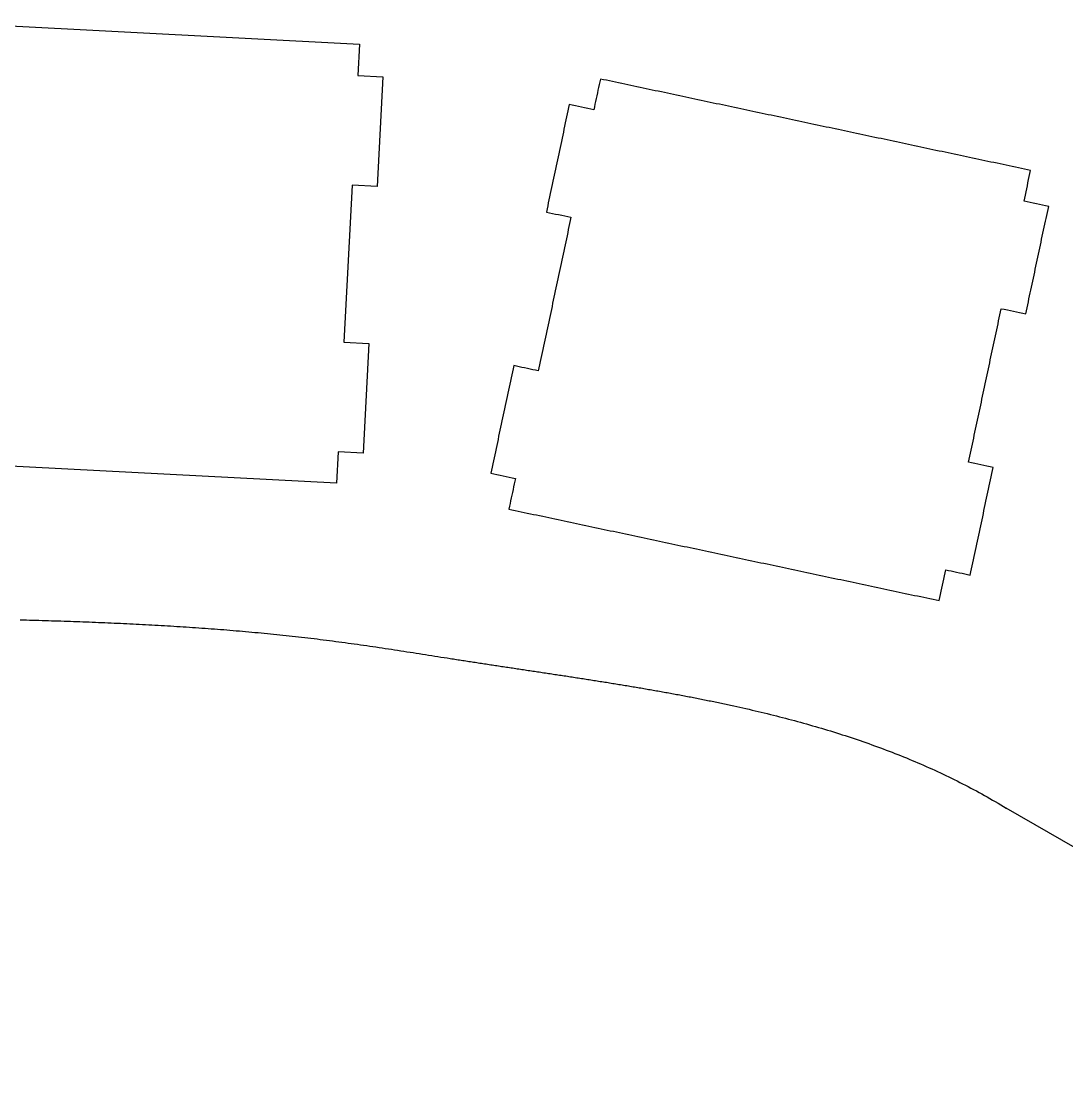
# Model space of a CAD drawing. Extents: x 0 to 145, y 2 to 120.
# Drawn here: x 77.65 to 110.94, y 2.65 to 36.14 of the extents above; entities that cross this region are included whole.
import ezdxf

# ---------------------------------------------------------------- set-up
doc = ezdxf.new("R2010")
doc.units = 0

# ---------------------------------------------------------------- blocks, each defined once
blk = doc.blocks.new('WIRE017')
at = {"layer": 'Row4', "color": 0}
for p, q in [((74.3863, 35.1402), (74.4387, 36.1388)), ((74.4387, 36.1388), (88.4195, 35.4061)), ((73.4043, 31.6868), (73.5874, 35.182)), ((73.5874, 35.182), (74.3863, 35.1402)), ((88.4195, 35.4061), (88.3671, 34.4074)), ((88.3671, 34.4074), (89.1661, 34.3656)), ((89.1661, 34.3656), (88.9829, 30.8704)), ((74.2032, 31.6449), (73.4043, 31.6868)), ((73.9415, 26.6518), (74.2032, 31.6449)), ((88.184, 30.9122), (87.9223, 25.9191)), ((88.9829, 30.8704), (88.184, 30.9122)), ((72.9594, 23.1985), (73.1426, 26.6937)), ((73.1426, 26.6937), (73.9415, 26.6518)), ((87.9223, 25.9191), (88.7212, 25.8772)), ((88.7212, 25.8772), (88.538, 22.382)), ((73.758301, 23.156601), (72.9594, 23.1985)), ((73.706001, 22.158001), (73.758301, 23.156601)), ((87.6868, 21.4253), (73.706001, 22.158001)), ((87.7391, 22.4239), (87.6868, 21.4253)), ((88.538, 22.382), (87.7391, 22.4239))]:
    blk.add_line(p, q, dxfattribs=at)
blk = doc.blocks.new('WIRE016')
at = {"layer": 'Row4', "color": 0}
for points in [[(96.087, 34.293), (96.068, 34.204), (96.049, 34.115), (96.03, 34.026), (96.011, 33.937), (95.993, 33.848), (95.974, 33.759), (95.955, 33.67), (95.936, 33.581), (95.917, 33.493), (95.898, 33.404), (95.879, 33.315)], [(109.781, 31.382), (109.684, 31.403), (109.587, 31.423), (109.49, 31.444), (109.393, 31.465), (109.296, 31.485), (109.198, 31.506), (109.101, 31.527), (109.004, 31.547), (108.907, 31.568), (108.81, 31.589), (108.713, 31.609), (108.616, 31.63), (108.519, 31.65), (108.422, 31.671), (108.324, 31.692), (108.227, 31.712), (108.13, 31.733), (108.033, 31.754), (107.936, 31.774), (107.839, 31.795), (107.742, 31.816), (107.645, 31.836), (107.547, 31.857), (107.45, 31.878), (107.353, 31.898), (107.256, 31.919), (107.159, 31.939), (107.062, 31.96), (106.965, 31.981), (106.868, 32.001), (106.77, 32.022), (106.673, 32.043), (106.576, 32.063), (106.479, 32.084), (106.382, 32.105), (106.285, 32.125), (106.188, 32.146), (106.091, 32.167), (105.993, 32.187), (105.896, 32.208), (105.799, 32.229), (105.702, 32.249), (105.605, 32.27), (105.508, 32.29), (105.411, 32.311), (105.314, 32.332), (105.216, 32.352), (105.119, 32.373), (105.022, 32.394), (104.925, 32.414), (104.828, 32.435), (104.731, 32.456), (104.634, 32.476), (104.537, 32.497), (104.44, 32.518), (104.342, 32.538), (104.245, 32.559), (104.148, 32.579), (104.051, 32.6), (103.954, 32.621), (103.857, 32.641), (103.76, 32.662), (103.663, 32.683), (103.565, 32.703), (103.468, 32.724), (103.371, 32.745), (103.274, 32.765), (103.177, 32.786), (103.08, 32.807), (102.983, 32.827), (102.886, 32.848), (102.788, 32.868), (102.691, 32.889), (102.594, 32.91), (102.497, 32.93), (102.4, 32.951), (102.303, 32.972), (102.206, 32.992), (102.109, 33.013), (102.011, 33.034), (101.914, 33.054), (101.817, 33.075), (101.72, 33.096), (101.623, 33.116), (101.526, 33.137), (101.429, 33.157), (101.332, 33.178), (101.235, 33.199), (101.137, 33.219), (101.04, 33.24), (100.943, 33.261), (100.846, 33.281), (100.749, 33.302), (100.652, 33.323), (100.555, 33.343), (100.458, 33.364), (100.36, 33.385), (100.263, 33.405), (100.166, 33.426), (100.069, 33.446), (99.972, 33.467), (99.875, 33.488), (99.778, 33.508), (99.681, 33.529), (99.583, 33.55), (99.486, 33.57), (99.389, 33.591), (99.292, 33.612), (99.195, 33.632), (99.098, 33.653), (99.001, 33.674), (98.904, 33.694), (98.806, 33.715), (98.709, 33.736), (98.612, 33.756), (98.515, 33.777), (98.418, 33.797), (98.321, 33.818), (98.224, 33.839), (98.127, 33.859), (98.03, 33.88), (97.932, 33.901), (97.835, 33.921), (97.738, 33.942), (97.641, 33.963), (97.544, 33.983), (97.447, 34.004), (97.35, 34.025), (97.253, 34.045), (97.155, 34.066), (97.058, 34.086), (96.961, 34.107), (96.864, 34.128), (96.767, 34.148), (96.67, 34.169), (96.573, 34.19), (96.476, 34.21), (96.378, 34.231), (96.281, 34.252), (96.184, 34.272), (96.087, 34.293)], [(95.097, 33.481), (95.076, 33.383), (95.055, 33.285), (95.034, 33.188), (95.014, 33.09), (94.993, 32.992), (94.972, 32.894), (94.951, 32.796), (94.93, 32.699), (94.91, 32.601), (94.889, 32.503), (94.868, 32.405), (94.847, 32.307), (94.826, 32.21), (94.806, 32.112), (94.785, 32.014), (94.764, 31.916), (94.743, 31.818), (94.722, 31.72), (94.702, 31.623), (94.681, 31.525), (94.66, 31.427), (94.639, 31.329), (94.618, 31.231), (94.598, 31.134), (94.577, 31.036), (94.556, 30.938), (94.535, 30.84), (94.515, 30.742), (94.494, 30.644), (94.473, 30.547), (94.452, 30.449), (94.431, 30.351), (94.411, 30.253), (94.39, 30.155), (94.369, 30.058)], [(95.879, 33.315), (95.781, 33.336), (95.684, 33.356), (95.586, 33.377), (95.488, 33.398), (95.39, 33.419), (95.292, 33.44), (95.195, 33.46), (95.097, 33.481)], [(109.573, 30.404), (109.594, 30.502), (109.615, 30.6), (109.636, 30.697), (109.656, 30.795), (109.677, 30.893), (109.698, 30.991), (109.719, 31.089), (109.74, 31.186), (109.76, 31.284), (109.781, 31.382)], [(110.356, 30.238), (110.258, 30.258), (110.16, 30.279), (110.062, 30.3), (109.965, 30.321), (109.867, 30.342), (109.769, 30.362), (109.671, 30.383), (109.573, 30.404)], [(109.628, 26.814), (109.648, 26.909), (109.669, 27.004), (109.689, 27.099), (109.709, 27.195), (109.729, 27.29), (109.749, 27.385), (109.77, 27.48), (109.79, 27.575), (109.81, 27.67), (109.83, 27.765), (109.85, 27.86), (109.871, 27.955), (109.891, 28.05), (109.911, 28.145), (109.931, 28.241), (109.952, 28.336), (109.972, 28.431), (109.992, 28.526), (110.012, 28.621), (110.032, 28.716), (110.053, 28.811), (110.073, 28.906), (110.093, 29.001), (110.113, 29.096), (110.133, 29.192), (110.154, 29.287), (110.174, 29.382), (110.194, 29.477), (110.214, 29.572), (110.235, 29.667), (110.255, 29.762), (110.275, 29.857), (110.295, 29.952), (110.315, 30.047), (110.336, 30.143), (110.356, 30.238)], [(95.151, 29.891), (95.131, 29.793), (95.11, 29.696), (95.089, 29.598), (95.068, 29.5), (95.048, 29.402), (95.027, 29.304), (95.006, 29.207), (94.985, 29.109), (94.964, 29.011), (94.944, 28.913), (94.923, 28.815), (94.902, 28.717), (94.881, 28.62), (94.86, 28.522), (94.84, 28.424), (94.819, 28.326), (94.798, 28.228), (94.777, 28.131), (94.756, 28.033), (94.736, 27.935), (94.715, 27.837), (94.694, 27.739), (94.673, 27.641), (94.653, 27.544), (94.632, 27.446), (94.611, 27.348), (94.59, 27.25), (94.569, 27.152), (94.549, 27.055), (94.528, 26.957), (94.507, 26.859), (94.486, 26.761), (94.465, 26.663), (94.445, 26.566), (94.424, 26.468), (94.403, 26.37), (94.382, 26.272), (94.361, 26.174), (94.341, 26.076), (94.32, 25.979), (94.299, 25.881), (94.278, 25.783), (94.258, 25.685), (94.237, 25.587), (94.216, 25.49), (94.195, 25.392), (94.174, 25.294), (94.154, 25.196), (94.133, 25.098), (94.112, 25)], [(94.369, 30.058), (94.467, 30.037), (94.565, 30.016), (94.662, 29.995), (94.76, 29.974), (94.858, 29.954), (94.956, 29.933), (95.054, 29.912), (95.151, 29.891)], [(107.806, 22.09), (107.826, 22.186), (107.847, 22.281), (107.867, 22.377), (107.888, 22.473), (107.908, 22.569), (107.928, 22.665), (107.949, 22.761), (107.969, 22.857), (107.989, 22.953), (108.01, 23.049), (108.03, 23.145), (108.051, 23.24), (108.071, 23.336), (108.091, 23.432), (108.112, 23.528), (108.132, 23.624), (108.153, 23.72), (108.173, 23.816), (108.193, 23.912), (108.214, 24.008), (108.234, 24.104), (108.254, 24.199), (108.275, 24.295), (108.295, 24.391), (108.316, 24.487), (108.336, 24.583), (108.356, 24.679), (108.377, 24.775), (108.397, 24.871), (108.418, 24.967), (108.438, 25.063), (108.458, 25.158), (108.479, 25.254), (108.499, 25.35), (108.519, 25.446), (108.54, 25.542), (108.56, 25.638), (108.581, 25.734), (108.601, 25.83), (108.621, 25.926), (108.642, 26.022), (108.662, 26.117), (108.683, 26.213), (108.703, 26.309), (108.723, 26.405), (108.744, 26.501), (108.764, 26.597), (108.784, 26.693), (108.805, 26.789), (108.825, 26.885), (108.846, 26.98)], [(108.846, 26.98), (108.943, 26.96), (109.041, 26.939), (109.139, 26.918), (109.237, 26.897), (109.335, 26.877), (109.432, 26.856), (109.53, 26.835), (109.628, 26.814)], [(93.329, 25.167), (93.309, 25.069), (93.288, 24.971), (93.267, 24.873), (93.246, 24.776), (93.225, 24.678), (93.205, 24.58), (93.184, 24.482), (93.163, 24.384), (93.142, 24.286), (93.122, 24.189), (93.101, 24.091), (93.08, 23.993), (93.059, 23.895), (93.038, 23.797), (93.018, 23.7), (92.997, 23.602), (92.976, 23.504), (92.955, 23.406), (92.934, 23.308), (92.914, 23.211), (92.893, 23.113), (92.872, 23.015), (92.851, 22.917), (92.83, 22.819), (92.81, 22.721), (92.789, 22.624), (92.768, 22.526), (92.747, 22.428), (92.727, 22.33), (92.706, 22.232), (92.685, 22.135), (92.664, 22.037), (92.643, 21.939), (92.623, 21.841), (92.602, 21.743)], [(94.112, 25), (94.025, 25.019), (93.938, 25.037), (93.851, 25.056), (93.764, 25.074), (93.677, 25.093), (93.59, 25.111), (93.503, 25.13), (93.416, 25.148), (93.329, 25.167)], [(108.588, 21.923), (108.491, 21.944), (108.393, 21.965), (108.295, 21.986), (108.197, 22.007), (108.099, 22.027), (108.002, 22.048), (107.904, 22.069), (107.806, 22.09)], [(107.861, 18.5), (107.882, 18.598), (107.902, 18.696), (107.923, 18.793), (107.944, 18.891), (107.965, 18.989), (107.986, 19.087), (108.006, 19.185), (108.027, 19.282), (108.048, 19.38), (108.069, 19.478), (108.09, 19.576), (108.11, 19.674), (108.131, 19.771), (108.152, 19.869), (108.173, 19.967), (108.194, 20.065), (108.214, 20.163), (108.235, 20.261), (108.256, 20.358), (108.277, 20.456), (108.297, 20.554), (108.318, 20.652), (108.339, 20.75), (108.36, 20.847), (108.381, 20.945), (108.401, 21.043), (108.422, 21.141), (108.443, 21.239), (108.464, 21.337), (108.485, 21.434), (108.505, 21.532), (108.526, 21.63), (108.547, 21.728), (108.568, 21.826), (108.588, 21.923)], [(92.602, 21.743), (92.7, 21.723), (92.797, 21.702), (92.895, 21.681), (92.993, 21.66), (93.091, 21.639), (93.189, 21.619), (93.286, 21.598), (93.384, 21.577)], [(93.384, 21.577), (93.365, 21.488), (93.347, 21.399), (93.328, 21.31), (93.309, 21.221), (93.29, 21.132), (93.271, 21.043), (93.252, 20.955), (93.233, 20.866), (93.214, 20.777), (93.195, 20.688), (93.176, 20.599)], [(93.176, 20.599), (93.274, 20.578), (93.372, 20.557), (93.47, 20.536), (93.568, 20.516), (93.665, 20.495), (93.763, 20.474), (93.861, 20.453), (93.959, 20.432), (94.057, 20.412), (94.155, 20.391), (94.252, 20.37), (94.35, 20.349), (94.448, 20.329), (94.546, 20.308), (94.644, 20.287), (94.741, 20.266), (94.839, 20.245), (94.937, 20.225), (95.035, 20.204), (95.133, 20.183), (95.231, 20.162), (95.328, 20.141), (95.426, 20.121), (95.524, 20.1), (95.622, 20.079), (95.72, 20.058), (95.817, 20.037), (95.915, 20.017), (96.013, 19.996), (96.111, 19.975), (96.209, 19.954), (96.306, 19.933), (96.404, 19.913), (96.502, 19.892), (96.6, 19.871), (96.698, 19.85), (96.796, 19.83), (96.893, 19.809), (96.991, 19.788), (97.089, 19.767), (97.187, 19.746), (97.285, 19.726), (97.382, 19.705), (97.48, 19.684), (97.578, 19.663), (97.676, 19.642), (97.774, 19.622), (97.871, 19.601), (97.969, 19.58), (98.067, 19.559), (98.165, 19.538), (98.263, 19.518), (98.361, 19.497), (98.458, 19.476), (98.556, 19.455), (98.654, 19.435), (98.752, 19.414), (98.85, 19.393), (98.947, 19.372), (99.045, 19.351), (99.143, 19.331), (99.241, 19.31), (99.339, 19.289), (99.437, 19.268), (99.534, 19.247), (99.632, 19.227), (99.73, 19.206), (99.828, 19.185), (99.926, 19.164), (100.023, 19.143), (100.121, 19.123), (100.219, 19.102), (100.317, 19.081), (100.415, 19.06), (100.512, 19.039), (100.61, 19.019), (100.708, 18.998), (100.806, 18.977), (100.904, 18.956), (101.002, 18.936), (101.099, 18.915), (101.197, 18.894), (101.295, 18.873), (101.393, 18.852), (101.491, 18.832), (101.588, 18.811), (101.686, 18.79), (101.784, 18.769), (101.882, 18.748), (101.98, 18.728), (102.078, 18.707), (102.175, 18.686), (102.273, 18.665), (102.371, 18.644), (102.469, 18.624), (102.567, 18.603), (102.664, 18.582), (102.762, 18.561), (102.86, 18.541), (102.958, 18.52), (103.056, 18.499), (103.153, 18.478), (103.251, 18.457), (103.349, 18.437), (103.447, 18.416), (103.545, 18.395), (103.643, 18.374), (103.74, 18.353), (103.838, 18.333), (103.936, 18.312), (104.034, 18.291), (104.132, 18.27), (104.229, 18.249), (104.327, 18.229), (104.425, 18.208), (104.523, 18.187), (104.621, 18.166), (104.718, 18.145), (104.816, 18.125), (104.914, 18.104), (105.012, 18.083), (105.11, 18.062), (105.208, 18.042), (105.305, 18.021), (105.403, 18), (105.501, 17.979), (105.599, 17.958), (105.697, 17.938), (105.794, 17.917), (105.892, 17.896), (105.99, 17.875), (106.088, 17.854), (106.186, 17.834), (106.284, 17.813), (106.381, 17.792), (106.479, 17.771), (106.577, 17.75), (106.675, 17.73), (106.773, 17.709), (106.87, 17.688)], [(106.87, 17.688), (106.891, 17.786), (106.912, 17.884), (106.933, 17.982), (106.954, 18.079), (106.974, 18.177), (106.995, 18.275), (107.016, 18.373), (107.037, 18.471), (107.058, 18.568), (107.078, 18.666)], [(107.078, 18.666), (107.165, 18.648), (107.252, 18.629), (107.339, 18.611), (107.426, 18.592), (107.513, 18.574), (107.6, 18.555), (107.687, 18.537), (107.774, 18.518), (107.861, 18.5)]]:
    blk.add_lwpolyline(points, dxfattribs=at)
blk = doc.blocks.new('LINE046')
at = {"layer": 'StraigtLineTop', "color": 0}
blk.add_line((123.602325, 2.647178), (108.998799, 11.08281), dxfattribs=at)
blk = doc.blocks.new('WIRE001')
at = {"layer": 'CurvedLineTop', "color": 0}
for points in [[(77.621497, 17.07476), (77.721372, 17.072163)], [(77.721372, 17.072163), (77.821247, 17.069521)], [(77.821247, 17.069521), (77.92112, 17.066834)], [(77.92112, 17.066834), (78.020991, 17.064099)], [(78.020991, 17.064099), (78.120861, 17.061315)], [(78.120861, 17.061315), (78.220729, 17.058482)], [(78.220729, 17.058482), (78.320595, 17.055598)], [(78.320595, 17.055598), (78.420458, 17.052662)], [(78.420458, 17.052662), (78.520319, 17.049672)], [(78.520319, 17.049672), (78.620177, 17.046629)], [(78.620177, 17.046629), (78.720032, 17.043529)], [(78.720032, 17.043529), (78.819883, 17.040373)], [(78.819883, 17.040373), (78.919731, 17.037159)], [(78.919731, 17.037159), (79.019575, 17.033886)], [(79.019575, 17.033886), (79.119416, 17.030553)], [(79.119416, 17.030553), (79.219251, 17.027158)], [(79.219251, 17.027158), (79.319083, 17.023701)], [(79.319083, 17.023701), (79.41891, 17.02018)], [(79.41891, 17.02018), (79.518731, 17.016594)], [(79.518731, 17.016594), (79.618548, 17.012942)], [(79.618548, 17.012942), (79.718359, 17.009222)], [(79.718359, 17.009222), (79.818164, 17.005434)], [(79.818164, 17.005434), (79.917964, 17.001576)], [(79.917964, 17.001576), (80.017757, 16.997648)], [(80.017757, 16.997648), (80.117544, 16.993647)], [(80.117544, 16.993647), (80.217325, 16.989573)], [(80.217325, 16.989573), (80.317099, 16.985425)], [(80.317099, 16.985425), (80.416865, 16.981201)], [(80.416865, 16.981201), (80.516625, 16.976901)], [(80.516625, 16.976901), (80.616377, 16.972522)], [(80.616377, 16.972522), (80.716121, 16.968065)], [(80.716121, 16.968065), (80.815857, 16.963527)], [(80.815857, 16.963527), (80.915585, 16.958908)], [(80.915585, 16.958908), (81.015304, 16.954206)], [(81.015304, 16.954206), (81.115015, 16.94942)], [(81.115015, 16.94942), (81.214717, 16.94455)], [(81.214717, 16.94455), (81.31441, 16.939593)], [(81.31441, 16.939593), (81.414093, 16.934549)], [(81.414093, 16.934549), (81.513767, 16.929417)], [(81.513767, 16.929417), (81.613431, 16.924194)], [(81.613431, 16.924194), (81.713085, 16.918881)], [(81.713085, 16.918881), (81.812728, 16.913476)], [(81.812728, 16.913476), (81.912361, 16.907978)], [(81.912361, 16.907978), (82.011983, 16.902385)], [(82.011983, 16.902385), (82.111595, 16.896697)], [(82.111595, 16.896697), (82.211195, 16.890912)], [(82.211195, 16.890912), (82.310783, 16.885029)], [(82.310783, 16.885029), (82.41036, 16.879047)], [(82.41036, 16.879047), (82.509925, 16.872965)], [(82.509925, 16.872965), (82.609477, 16.866782)], [(82.609477, 16.866782), (82.709018, 16.860495)], [(82.709018, 16.860495), (82.808546, 16.854105)], [(82.808546, 16.854105), (82.90806, 16.84761)], [(82.90806, 16.84761), (83.007562, 16.841009)], [(83.007562, 16.841009), (83.10705, 16.834301)], [(83.10705, 16.834301), (83.206525, 16.827484)], [(83.206525, 16.827484), (83.305986, 16.820557)], [(83.305986, 16.820557), (83.405433, 16.81352)], [(83.405433, 16.81352), (83.504866, 16.80637)], [(83.504866, 16.80637), (83.604284, 16.799108)], [(83.604284, 16.799108), (83.703688, 16.791731)], [(83.703688, 16.791731), (83.803076, 16.784238)], [(83.803076, 16.784238), (83.90245, 16.776629)], [(83.90245, 16.776629), (84.001808, 16.768902)], [(84.001808, 16.768902), (84.10115, 16.761055)], [(84.10115, 16.761055), (84.200476, 16.753089)], [(84.200476, 16.753089), (84.299787, 16.745001)], [(84.299787, 16.745001), (84.399081, 16.73679)], [(84.399081, 16.73679), (84.498358, 16.728456)], [(84.498358, 16.728456), (84.597619, 16.719996)], [(84.597619, 16.719996), (84.696862, 16.711411)], [(84.696862, 16.711411), (84.796088, 16.702698)], [(84.796088, 16.702698), (84.895297, 16.693857)], [(84.895297, 16.693857), (84.994488, 16.684886)], [(84.994488, 16.684886), (85.093661, 16.675784)], [(85.093661, 16.675784), (85.192815, 16.66655)], [(85.192815, 16.66655), (85.291952, 16.657183)], [(85.291952, 16.657183), (85.391069, 16.647682)], [(85.391069, 16.647682), (85.490168, 16.638045)], [(85.490168, 16.638045), (85.589247, 16.628271)], [(85.589247, 16.628271), (85.688308, 16.61836)], [(85.688308, 16.61836), (85.787348, 16.608309)], [(85.787348, 16.608309), (85.886369, 16.598118)], [(85.886369, 16.598118), (85.985369, 16.587786)], [(85.985369, 16.587786), (86.08435, 16.577311)], [(86.08435, 16.577311), (86.183309, 16.566692)], [(86.183309, 16.566692), (86.282248, 16.555929)], [(86.282248, 16.555929), (86.381166, 16.545019)], [(86.381166, 16.545019), (86.480063, 16.533962)], [(86.480063, 16.533962), (86.578938, 16.522756)], [(86.578938, 16.522756), (86.677792, 16.511401)], [(86.677792, 16.511401), (86.776624, 16.499895)], [(86.776624, 16.499895), (86.875433, 16.488237)], [(86.875433, 16.488237), (86.97422, 16.476425)], [(86.97422, 16.476425), (87.072984, 16.46446)], [(87.072984, 16.46446), (87.171726, 16.452339)], [(87.171726, 16.452339), (87.270444, 16.440061)], [(87.270444, 16.440061), (87.369139, 16.427625)], [(87.369139, 16.427625), (87.467811, 16.41503)], [(87.467811, 16.41503), (87.56646, 16.402278)], [(87.56646, 16.402278), (87.665086, 16.389372)], [(87.665086, 16.389372), (87.763693, 16.376317)], [(87.763693, 16.376317), (87.86228, 16.363117)], [(87.86228, 16.363117), (87.96085, 16.349778)], [(87.96085, 16.349778), (88.059403, 16.336302)], [(88.059403, 16.336302), (88.157942, 16.322695)], [(88.157942, 16.322695), (88.256467, 16.308961)], [(88.256467, 16.308961), (88.35498, 16.295104)], [(88.35498, 16.295104), (88.453482, 16.281129)], [(88.453482, 16.281129), (88.551975, 16.267041)], [(88.551975, 16.267041), (88.650459, 16.252843)], [(88.650459, 16.252843), (88.748937, 16.238539)], [(88.748937, 16.238539), (88.84741, 16.224135)], [(88.84741, 16.224135), (88.945879, 16.209635)], [(88.945879, 16.209635), (89.044345, 16.195043)], [(89.044345, 16.195043), (89.14281, 16.180364)], [(89.14281, 16.180364), (89.241275, 16.165601)], [(89.241275, 16.165601), (89.339741, 16.15076)], [(89.339741, 16.15076), (89.438211, 16.135845)], [(89.438211, 16.135845), (89.536684, 16.12086)], [(89.536684, 16.12086), (89.635164, 16.105809)], [(89.635164, 16.105809), (89.73365, 16.090697)], [(89.73365, 16.090697), (89.832144, 16.075529)], [(89.832144, 16.075529), (89.930649, 16.060308)], [(89.930649, 16.060308), (90.029164, 16.04504)], [(90.029164, 16.04504), (90.127692, 16.029727)], [(90.127692, 16.029727), (90.226234, 16.014376)], [(90.226234, 16.014376), (90.324791, 15.99899)], [(90.324791, 15.99899), (90.423364, 15.983574)], [(90.423364, 15.983574), (90.521956, 15.968132)], [(90.521956, 15.968132), (90.620567, 15.952669)], [(90.620567, 15.952669), (90.719198, 15.937188)], [(90.719198, 15.937188), (90.817851, 15.921695)], [(90.817851, 15.921695), (90.916528, 15.906193)], [(90.916528, 15.906193), (91.01523, 15.890688)], [(91.01523, 15.890688), (91.113957, 15.875183)], [(91.113957, 15.875183), (91.212713, 15.859683)], [(91.212713, 15.859683), (91.311497, 15.844192)], [(91.311497, 15.844192), (91.360904, 15.836453)], [(91.360904, 15.836453), (91.410311, 15.828715)], [(91.410311, 15.828715), (91.459734, 15.820986)], [(91.459734, 15.820986), (91.509157, 15.813256)], [(91.509157, 15.813256), (91.558596, 15.805538)], [(91.558596, 15.805538), (91.608036, 15.79782)], [(91.608036, 15.79782), (91.657493, 15.790115)], [(91.657493, 15.790115), (91.706949, 15.78241)], [(91.706949, 15.78241), (91.756423, 15.774721)], [(91.756423, 15.774721), (91.805898, 15.767032)], [(91.805898, 15.767032), (91.855391, 15.75936)], [(91.855391, 15.75936), (91.904884, 15.751689)], [(91.904884, 15.751689), (91.954397, 15.744037)], [(91.954397, 15.744037), (92.003909, 15.736386)], [(92.003909, 15.736386), (92.053441, 15.728757)], [(92.053441, 15.728757), (92.102973, 15.721128)], [(92.102973, 15.721128), (92.152524, 15.71352)], [(92.152524, 15.71352), (92.202076, 15.705912)], [(92.202076, 15.705912), (92.251647, 15.698325)], [(92.251647, 15.698325), (92.301217, 15.690737)], [(92.301217, 15.690737), (92.350806, 15.683168)], [(92.350806, 15.683168), (92.400394, 15.675599)], [(92.400394, 15.675599), (92.45, 15.668048)], [(92.45, 15.668048), (92.499606, 15.660497)], [(92.499606, 15.660497), (92.549229, 15.652961)], [(92.549229, 15.652961), (92.598852, 15.645426)], [(92.598852, 15.645426), (92.648491, 15.637905)], [(92.648491, 15.637905), (92.69813, 15.630384)], [(92.69813, 15.630384), (92.747784, 15.622876)], [(92.747784, 15.622876), (92.797438, 15.615368)], [(92.797438, 15.615368), (92.847108, 15.607871)], [(92.847108, 15.607871), (92.896777, 15.600375)], [(92.896777, 15.600375), (92.94646, 15.592889)], [(92.94646, 15.592889), (92.996143, 15.585403)], [(92.996143, 15.585403), (93.04584, 15.577926)], [(93.04584, 15.577926), (93.095537, 15.570449)], [(93.095537, 15.570449), (93.145246, 15.56298)], [(93.145246, 15.56298), (93.194956, 15.55551)], [(93.194956, 15.55551), (93.244677, 15.548046)], [(93.244677, 15.548046), (93.294399, 15.540582)], [(93.294399, 15.540582), (93.344132, 15.533123)], [(93.344132, 15.533123), (93.393864, 15.525664)], [(93.393864, 15.525664), (93.443608, 15.518208)], [(93.443608, 15.518208), (93.493352, 15.510752)], [(93.493352, 15.510752), (93.543105, 15.503298)], [(93.543105, 15.503298), (93.592859, 15.495843)], [(93.592859, 15.495843), (93.642622, 15.488389)], [(93.642622, 15.488389), (93.692385, 15.480935)], [(93.692385, 15.480935), (93.742156, 15.47348)], [(93.742156, 15.47348), (93.791928, 15.466025)], [(93.791928, 15.466025), (93.841707, 15.458567)], [(93.841707, 15.458567), (93.891487, 15.45111)], [(93.891487, 15.45111), (93.941273, 15.443649)], [(93.941273, 15.443649), (93.99106, 15.436187)], [(93.99106, 15.436187), (94.040853, 15.428721)], [(94.040853, 15.428721), (94.090647, 15.421254)], [(94.090647, 15.421254), (94.140446, 15.41378)], [(94.140446, 15.41378), (94.190246, 15.406306)], [(94.190246, 15.406306), (94.24005, 15.398824)], [(94.24005, 15.398824), (94.289855, 15.391343)], [(94.289855, 15.391343), (94.339664, 15.383852)], [(94.339664, 15.383852), (94.389474, 15.37636)], [(94.389474, 15.37636), (94.439287, 15.368858)], [(94.439287, 15.368858), (94.4891, 15.361355)], [(94.4891, 15.361355), (94.538916, 15.35384)], [(94.538916, 15.35384), (94.588733, 15.346325)], [(94.588733, 15.346325), (94.638552, 15.338796)], [(94.638552, 15.338796), (94.688371, 15.331267)], [(94.688371, 15.331267), (94.738191, 15.323723)], [(94.738191, 15.323723), (94.788012, 15.316179)], [(94.788012, 15.316179), (94.837834, 15.308618)], [(94.837834, 15.308618), (94.887656, 15.301057)], [(94.887656, 15.301057), (94.937478, 15.293479)], [(94.937478, 15.293479), (94.987301, 15.2859)], [(94.987301, 15.2859), (95.037124, 15.278301)], [(95.037124, 15.278301), (95.086946, 15.270703)], [(95.086946, 15.270703), (95.136767, 15.263084)], [(95.136767, 15.263084), (95.186588, 15.255464)], [(95.186588, 15.255464), (95.236408, 15.247822)], [(95.236408, 15.247822), (95.286228, 15.24018)], [(95.286228, 15.24018), (95.336045, 15.232515)], [(95.336045, 15.232515), (95.385863, 15.224849)], [(95.385863, 15.224849), (95.435678, 15.217158)], [(95.435678, 15.217158), (95.485493, 15.209467)], [(95.485493, 15.209467), (95.535304, 15.20175)], [(95.535304, 15.20175), (95.585115, 15.194032)], [(95.585115, 15.194032), (95.634922, 15.186286)], [(95.634922, 15.186286), (95.684729, 15.17854)], [(95.684729, 15.17854), (95.734531, 15.170765)], [(95.734531, 15.170765), (95.784333, 15.16299)], [(95.784333, 15.16299), (95.83413, 15.155184)], [(95.83413, 15.155184), (95.883926, 15.147378)], [(95.883926, 15.147378), (95.933717, 15.139539)], [(95.933717, 15.139539), (95.983507, 15.131701)], [(95.983507, 15.131701), (96.03329, 15.123829)], [(96.03329, 15.123829), (96.083073, 15.115957)], [(96.083073, 15.115957), (96.132848, 15.10805)], [(96.132848, 15.10805), (96.182624, 15.100143)], [(96.182624, 15.100143), (96.232391, 15.092199)], [(96.232391, 15.092199), (96.282158, 15.084255)], [(96.282158, 15.084255), (96.331917, 15.076273)], [(96.331917, 15.076273), (96.381675, 15.068291)], [(96.381675, 15.068291), (96.431423, 15.06027)], [(96.431423, 15.06027), (96.481172, 15.052249)], [(96.481172, 15.052249), (96.53091, 15.044187)], [(96.53091, 15.044187), (96.580648, 15.036125)], [(96.580648, 15.036125), (96.630375, 15.028021)], [(96.630375, 15.028021), (96.680102, 15.019916)], [(96.680102, 15.019916), (96.729817, 15.011768)], [(96.729817, 15.011768), (96.779533, 15.00362)], [(96.779533, 15.00362), (96.829236, 14.995427)], [(96.829236, 14.995427), (96.878939, 14.987234)], [(96.878939, 14.987234), (96.928629, 14.978994)], [(96.928629, 14.978994), (96.978319, 14.970754)], [(96.978319, 14.970754), (97.027995, 14.962466)], [(97.027995, 14.962466), (97.077671, 14.954179)], [(97.077671, 14.954179), (97.127332, 14.945842)], [(97.127332, 14.945842), (97.176994, 14.937505)], [(97.176994, 14.937505), (97.226641, 14.929118)], [(97.226641, 14.929118), (97.276287, 14.92073)], [(97.276287, 14.92073), (97.325918, 14.91229)], [(97.325918, 14.91229), (97.375549, 14.90385)], [(97.375549, 14.90385), (97.425163, 14.895357)], [(97.425163, 14.895357), (97.474777, 14.886863)], [(97.474777, 14.886863), (97.524374, 14.878315)], [(97.524374, 14.878315), (97.573972, 14.869766)], [(97.573972, 14.869766), (97.623551, 14.861161)], [(97.623551, 14.861161), (97.67313, 14.852556)], [(97.67313, 14.852556), (97.722691, 14.843893)], [(97.722691, 14.843893), (97.772252, 14.83523)], [(97.772252, 14.83523), (97.821793, 14.826508)], [(97.821793, 14.826508), (97.871335, 14.817786)], [(97.871335, 14.817786), (97.920857, 14.809003)], [(97.920857, 14.809003), (97.970379, 14.80022)], [(97.970379, 14.80022), (98.01988, 14.791375)], [(98.01988, 14.791375), (98.069381, 14.78253)], [(98.069381, 14.78253), (98.118861, 14.773622)], [(98.118861, 14.773622), (98.168341, 14.764713)], [(98.168341, 14.764713), (98.217799, 14.75574)], [(98.217799, 14.75574), (98.267257, 14.746766)], [(98.267257, 14.746766), (98.316693, 14.737726)], [(98.316693, 14.737726), (98.366128, 14.728686)], [(98.366128, 14.728686), (98.41554, 14.719578)], [(98.41554, 14.719578), (98.464952, 14.71047)], [(98.464952, 14.71047), (98.51434, 14.701293)], [(98.51434, 14.701293), (98.563728, 14.692116)], [(98.563728, 14.692116), (98.613091, 14.682868)], [(98.613091, 14.682868), (98.662455, 14.673621)], [(98.662455, 14.673621), (98.711793, 14.664302)], [(98.711793, 14.664302), (98.761132, 14.654982)], [(98.761132, 14.654982), (98.810445, 14.645589)], [(98.810445, 14.645589), (98.859757, 14.636195)], [(98.859757, 14.636195), (98.909042, 14.626727)], [(98.909042, 14.626727), (98.958328, 14.617259)], [(98.958328, 14.617259), (99.007586, 14.607715)], [(99.007586, 14.607715), (99.056844, 14.59817)], [(99.056844, 14.59817), (99.106075, 14.588548)], [(99.106075, 14.588548), (99.155305, 14.578926)], [(99.155305, 14.578926), (99.204506, 14.569225)], [(99.204506, 14.569225), (99.253708, 14.559523)], [(99.253708, 14.559523), (99.30288, 14.549741)], [(99.30288, 14.549741), (99.352052, 14.53996)], [(99.352052, 14.53996), (99.401194, 14.530096)], [(99.401194, 14.530096), (99.450336, 14.520232)], [(99.450336, 14.520232), (99.499448, 14.510284)], [(99.499448, 14.510284), (99.548559, 14.500337)], [(99.548559, 14.500337), (99.597639, 14.490305)], [(99.597639, 14.490305), (99.646719, 14.480273)], [(99.646719, 14.480273), (99.695767, 14.470154)], [(99.695767, 14.470154), (99.744814, 14.460036)], [(99.744814, 14.460036), (99.79383, 14.44983)], [(99.79383, 14.44983), (99.842845, 14.439624)], [(99.842845, 14.439624), (99.891826, 14.429329)], [(99.891826, 14.429329), (99.940808, 14.419034)], [(99.940808, 14.419034), (99.989756, 14.408648)], [(99.989756, 14.408648), (100.038703, 14.398262)], [(100.038703, 14.398262), (100.087615, 14.387785)], [(100.087615, 14.387785), (100.136528, 14.377307)], [(100.136528, 14.377307), (100.185405, 14.366736)], [(100.185405, 14.366736), (100.234282, 14.356165)], [(100.234282, 14.356165), (100.331964, 14.334833)], [(100.331964, 14.334833), (100.429572, 14.313309)], [(100.429572, 14.313309), (100.527105, 14.29159)], [(100.527105, 14.29159), (100.624562, 14.269673)], [(100.624562, 14.269673), (100.721941, 14.247555)], [(100.721941, 14.247555), (100.819241, 14.225233)], [(100.819241, 14.225233), (100.91646, 14.202705)], [(100.91646, 14.202705), (101.013597, 14.179967)], [(101.013597, 14.179967), (101.110651, 14.157017)], [(101.110651, 14.157017), (101.207621, 14.133851)], [(101.207621, 14.133851), (101.304505, 14.110468)], [(101.304505, 14.110468), (101.401301, 14.086864)], [(101.401301, 14.086864), (101.498009, 14.063037)], [(101.498009, 14.063037), (101.594626, 14.038983)], [(101.594626, 14.038983), (101.691153, 14.014699)], [(101.691153, 14.014699), (101.787586, 13.990184)], [(101.787586, 13.990184), (101.883926, 13.965434)], [(101.883926, 13.965434), (101.98017, 13.940445)], [(101.98017, 13.940445), (102.076317, 13.915216)], [(102.076317, 13.915216), (102.172366, 13.889744)], [(102.172366, 13.889744), (102.268316, 13.864025)], [(102.268316, 13.864025), (102.364164, 13.838058)], [(102.364164, 13.838058), (102.459911, 13.811838)], [(102.459911, 13.811838), (102.555553, 13.785363)], [(102.555553, 13.785363), (102.651091, 13.758631)], [(102.651091, 13.758631), (102.746523, 13.731638)], [(102.746523, 13.731638), (102.841847, 13.704382)], [(102.841847, 13.704382), (102.937061, 13.676859)], [(102.937061, 13.676859), (103.032166, 13.649068)], [(103.032166, 13.649068), (103.127158, 13.621005)], [(103.127158, 13.621005), (103.222038, 13.592667)], [(103.222038, 13.592667), (103.316803, 13.564051)], [(103.316803, 13.564051), (103.411452, 13.535155)], [(103.411452, 13.535155), (103.505984, 13.505976)], [(103.505984, 13.505976), (103.600398, 13.476511)], [(103.600398, 13.476511), (103.694692, 13.446757)], [(103.694692, 13.446757), (103.788864, 13.416711)], [(103.788864, 13.416711), (103.882914, 13.38637)], [(103.882914, 13.38637), (103.976839, 13.355733)], [(103.976839, 13.355733), (104.07064, 13.324794)], [(104.07064, 13.324794), (104.164314, 13.293553)], [(104.164314, 13.293553), (104.257859, 13.262006)], [(104.257859, 13.262006), (104.351275, 13.23015)], [(104.351275, 13.23015), (104.444561, 13.197983)], [(104.444561, 13.197983), (104.537714, 13.165501)], [(104.537714, 13.165501), (104.630734, 13.132701)], [(104.630734, 13.132701), (104.723619, 13.099582)], [(104.723619, 13.099582), (104.816368, 13.06614)], [(104.816368, 13.06614), (104.908979, 13.032372)], [(104.908979, 13.032372), (105.001452, 12.998275)], [(105.001452, 12.998275), (105.093784, 12.963846)], [(105.093784, 12.963846), (105.185974, 12.929084)], [(105.185974, 12.929084), (105.278021, 12.893984)], [(105.278021, 12.893984), (105.369924, 12.858544)], [(105.369924, 12.858544), (105.461682, 12.822762)], [(105.461682, 12.822762), (105.553292, 12.786634)], [(105.553292, 12.786634), (105.644754, 12.750157)], [(105.644754, 12.750157), (105.736066, 12.713329)], [(105.736066, 12.713329), (105.827227, 12.676146)], [(105.827227, 12.676146), (105.918235, 12.638607)], [(105.918235, 12.638607), (106.00909, 12.600709)], [(106.00909, 12.600709), (106.09979, 12.562449)], [(106.09979, 12.562449), (106.190335, 12.523826)], [(106.190335, 12.523826), (106.280722, 12.484838)], [(106.280722, 12.484838), (106.370951, 12.445481)], [(106.370951, 12.445481), (106.461022, 12.405755)], [(106.461022, 12.405755), (106.550932, 12.365656)], [(106.550932, 12.365656), (106.64068, 12.325182)], [(106.64068, 12.325182), (106.730266, 12.284332)], [(106.730266, 12.284332), (106.819689, 12.243103)], [(106.819689, 12.243103), (106.908946, 12.201493)], [(106.908946, 12.201493), (106.998038, 12.1595)], [(106.998038, 12.1595), (107.086963, 12.117121)], [(107.086963, 12.117121), (107.17572, 12.074355)], [(107.17572, 12.074355), (107.264307, 12.031199)], [(107.264307, 12.031199), (107.352724, 11.98765)], [(107.352724, 11.98765), (107.44097, 11.943707)], [(107.44097, 11.943707), (107.529043, 11.899368)], [(107.529043, 11.899368), (107.616943, 11.854631)], [(107.616943, 11.854631), (107.704667, 11.809492)], [(107.704667, 11.809492), (107.792216, 11.76395)], [(107.792216, 11.76395), (107.879587, 11.718003)], [(107.879587, 11.718003), (107.966781, 11.671648)], [(107.966781, 11.671648), (108.053795, 11.624884)], [(108.053795, 11.624884), (108.140629, 11.577708)], [(108.140629, 11.577708), (108.227281, 11.530118)], [(108.227281, 11.530118), (108.313751, 11.482111)], [(108.313751, 11.482111), (108.400037, 11.433687)], [(108.400037, 11.433687), (108.486138, 11.384841)], [(108.486138, 11.384841), (108.572053, 11.335572)], [(108.572053, 11.335572), (108.657781, 11.285879)], [(108.657781, 11.285879), (108.74332, 11.235758)], [(108.74332, 11.235758), (108.828671, 11.185208)], [(108.828671, 11.185208), (108.91383, 11.134226)], [(108.91383, 11.134226), (108.998799, 11.08281)], [(108.998799, 11.08281), (109.083574, 11.030958)]]:
    blk.add_lwpolyline(points, dxfattribs=at)

msp = doc.modelspace()

# ---------------------------------------------------------------- block references
at = {"layer": 'CurvedLineTop', "color": 0}
msp.add_blockref('WIRE001', (0, 0), dxfattribs=at)
at = {"layer": 'Row4', "color": 0}
for name in ['WIRE017', 'WIRE016']:
    msp.add_blockref(name, (0, 0), dxfattribs=at)
at = {"layer": 'StraigtLineTop', "color": 0}
msp.add_blockref('LINE046', (0, 0), dxfattribs=at)

doc.saveas('drawing.dxf')
